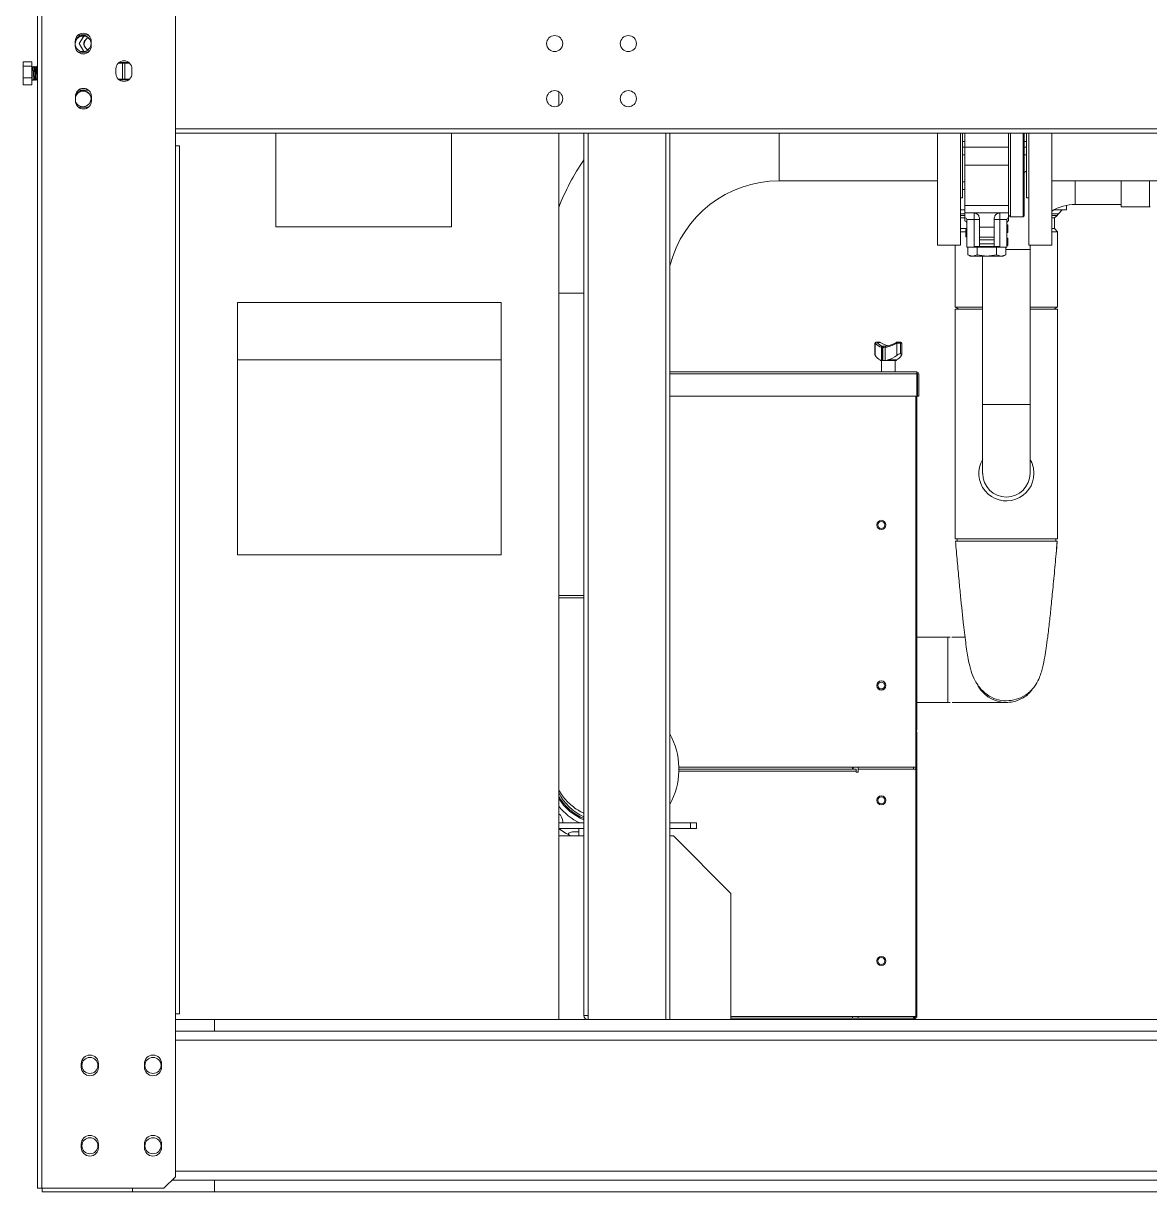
# Model space of a CAD drawing. Header units: millimetres. Extents: x 113490 to 142599, y -20467 to 115.
# Drawn here: x 118850 to 119831, y -8329 to -7311 of the extents above; entities that cross this region are included whole.
import ezdxf

# ---------------------------------------------------------------- set-up
doc = ezdxf.new("R2010")
doc.units = ezdxf.units.MM
doc.layers.add('DV1_0', color=7, linetype='Continuous')

msp = doc.modelspace()

# ---------------------------------------------------------------- linework, layer by layer
at = {"layer": 'DV1_0', "color": 7, "linetype": 'Continuous', "lineweight": 15}
for p, q in [((118862.4, -8326), (118862.4, -6153)), ((118982.4, -7417.4), (118982.4, -7287.4)), ((118895.1, -7330.4), (118895.1, -7326.4)), ((118898.7, -7328.4), (118902.5, -7321.8)), ((118902.7, -7335.3), (118898.7, -7328.4)), ((118905.1, -7320.9), (118900.1, -7320.9)), ((118909.1, -7326.4), (118909.1, -7330.4)), ((118900.1, -7335.9), (118905.1, -7335.9)), ((118849.9, -7344.4), (118857.4, -7344.4)), ((118849.9, -7348.2), (118849.9, -7344.4)), ((118849.9, -7348.2), (118857.4, -7348.2)), ((118849.9, -7358.2), (118849.9, -7348.2)), ((118857.4, -7348.2), (118857.4, -7344.4)), ((118857.4, -7358.2), (118857.4, -7348.2)), ((118858.6, -7349.2), (118858.1, -7348.4)), ((118859.2, -7348.4), (118859.1, -7348.4)), ((118860.2, -7348.4), (118860.2, -7348.4)), ((118860.8, -7349.2), (118860.3, -7348.4)), ((118861.3, -7348.4), (118861.2, -7348.4)), ((118861.8, -7349.2), (118861.3, -7348.4)), ((118862.3, -7348.4), (118862.3, -7348.4)), ((118930.6, -7354.4), (118930.6, -7350.4)), ((118932.8, -7345.4), (118942.5, -7345.4)), ((118942, -7344.9), (118933.3, -7344.9)), ((118936.4, -7345.4), (118936.4, -7359.4)), ((118938.4, -7359.4), (118938.4, -7345.4)), ((118944.6, -7350.4), (118944.6, -7354.4)), ((118849.9, -7358.2), (118857.4, -7358.2)), ((118849.9, -7364.3), (118849.9, -7358.2)), ((118857.4, -7364.3), (118857.4, -7358.2)), ((118857.4, -7360.4), (118858.7, -7360.4)), ((118858.7, -7360.4), (118859.2, -7359.5)), ((118859.7, -7360.4), (118859.7, -7360.4)), ((118860.7, -7360.4), (118860.8, -7360.4)), ((118861.3, -7359.5), (118861.8, -7360.4)), ((118861.8, -7360.4), (118861.8, -7360.4)), ((118862.3, -7359.5), (118862.4, -7359.7)), ((118942.5, -7359.4), (118932.8, -7359.4)), ((118933.3, -7359.9), (118942, -7359.9)), ((118849.9, -7364.3), (118857.4, -7364.3)), ((118900.1, -7368.9), (118905.1, -7368.9)), ((119316.4, -7370.3), (119316.4, -7382.4)), ((118895.3, -7378.4), (118895.3, -7374.4)), ((118909.3, -7374.4), (118909.3, -7378.4)), ((118905.1, -7383.9), (118900.1, -7383.9)), ((120980.4, -7406.4), (118982.4, -7406.4)), ((119069.9, -7406.4), (119069.9, -7488)), ((119222.9, -7488), (119222.9, -7406.4)), ((119316.4, -7406.4), (119316.4, -8179)), ((119338.4, -7406.4), (119338.4, -8175.4)), ((119413.4, -7406.4), (119413.4, -8179)), ((119646.4, -7504), (119646.4, -7406.4)), ((119666.4, -7504), (119666.4, -7406.4)), ((119668.4, -7406.4), (119668.4, -7462.7)), ((119670.4, -7406.4), (119670.4, -7418.8)), ((119708.5, -7406.4), (119708.5, -7418.8)), ((119710.1, -7406.4), (119710.1, -7479.3)), ((119721.2, -7406.4), (119721.2, -7479.3)), ((119722, -7406.4), (119722, -7478.6)), ((119724, -7462.7), (119724, -7406.4)), ((119726, -7406.4), (119726, -7504)), ((119746, -7406.4), (119746, -7504)), ((118982.4, -7417.4), (118986, -7417.4)), ((118986, -7417.4), (118986, -8174)), ((119670.4, -7413.8), (119668.4, -7413.8)), ((119670.4, -7418.8), (119670.4, -7434.5)), ((119670.4, -7418.8), (119708.5, -7418.8)), ((119708.5, -7433.1), (119708.5, -7418.7)), ((119724, -7413.8), (119722, -7413.8)), ((119670.4, -7434.5), (119708.5, -7434.5)), ((119670.4, -7434.5), (119670.4, -7469.5)), ((119708.5, -7433.1), (119708.5, -7434.5)), ((119708.5, -7434.5), (119708.5, -7469.5)), ((119508.4, -7448), (119646.4, -7448)), ((119746, -7448), (120066, -7448)), ((119806.5, -7448), (119806.5, -7470.6)), ((119666.4, -7462.7), (119668.4, -7462.7)), ((119668.4, -7455.5), (119670.4, -7455.5)), ((119724, -7462.7), (119726, -7462.7)), ((119670.4, -7473.3), (119666.4, -7473.3)), ((119670.4, -7469.5), (119670.4, -7476)), ((119670.4, -7469.5), (119708.5, -7469.5)), ((119708.5, -7474.1), (119708.5, -7469.5)), ((119759, -7473.3), (119747.9, -7473.3)), ((119751.9, -7476.8), (119755.1, -7473.3)), ((119759, -7473.3), (119759, -7469.3)), ((119766.5, -7468.6), (119806.5, -7468.6)), ((119806.5, -7470.6), (119831.2, -7470.6)), ((119670.4, -7480.4), (119666.4, -7480.4)), ((119670.4, -7476), (119678.3, -7476)), ((119670.4, -7480.2), (119670.4, -7476)), ((119670.4, -7480.2), (119670.4, -7482.9)), ((119672, -7481.8), (119672, -7505.7)), ((119678.3, -7476), (119700.7, -7476)), ((119700.7, -7476), (119708.5, -7476)), ((119707, -7505.7), (119707, -7481.8)), ((119708.5, -7474.1), (119708.5, -7476)), ((119708.5, -7480.2), (119708.5, -7476)), ((119708.5, -7477.8), (119710.1, -7479.3)), ((119708.5, -7482.9), (119708.5, -7480.2)), ((119710.1, -7479.3), (119721.2, -7479.3)), ((119721.2, -7479.3), (119722, -7478.6)), ((119748.4, -7480.4), (119746, -7480.4)), ((119748.4, -7480.4), (119750.7, -7478.1)), ((119748.4, -7489.7), (119748.4, -7480.4)), ((119069.9, -7488), (119222.9, -7488)), ((119672, -7489.7), (119666.4, -7489.7)), ((119671.2, -7492.5), (119666.4, -7492.5)), ((119671.2, -7490.4), (119671.2, -7493.5)), ((119671.2, -7490.4), (119672, -7490.4)), ((119671.2, -7493.5), (119671.2, -7496.7)), ((119671.2, -7493.5), (119672, -7493.5)), ((119683.1, -7489), (119683.1, -7497.1)), ((119695.8, -7489), (119695.8, -7497.1)), ((119707.8, -7486.5), (119707, -7486.5)), ((119707.8, -7489.7), (119707, -7489.7)), ((119707.8, -7492.9), (119707, -7492.9)), ((119707.8, -7489.7), (119707.8, -7486.5)), ((119707.8, -7492.9), (119707.8, -7489.7)), ((119748.4, -7489.7), (119746, -7489.7)), ((119751.1, -7492.5), (119746, -7492.5)), ((119751.1, -7492.5), (119748.4, -7489.7)), ((119751.1, -7558), (119751.1, -7492.5)), ((119646.4, -7504), (119666.4, -7504)), ((119661.9, -7504), (119661.9, -7558)), ((119671.2, -7496.7), (119672, -7496.7)), ((119683.1, -7497.1), (119683.1, -7499.4)), ((119683.1, -7497.1), (119695.8, -7497.1)), ((119683.1, -7499.4), (119683.1, -7502.9)), ((119683.1, -7502.9), (119683.1, -7505.2)), ((119695.8, -7497.1), (119695.8, -7499.4)), ((119695.8, -7499.4), (119695.8, -7502.9)), ((119695.8, -7502.9), (119695.8, -7505.2)), ((119707.8, -7498.1), (119707, -7498.1)), ((119707.8, -7501.2), (119707, -7501.2)), ((119707.8, -7501.2), (119707.8, -7498.1)), ((119707.8, -7504.5), (119707.8, -7501.2)), ((119726, -7504), (119746, -7504)), ((119707, -7505.7), (119672, -7505.7)), ((119672.9, -7505.7), (119672.9, -7512.4)), ((119677.1, -7513.7), (119672.9, -7512.4)), ((119672.9, -7512.4), (119675.1, -7513.7)), ((119677.1, -7513.7), (119675.1, -7513.7)), ((119681.2, -7512.4), (119677.1, -7513.7)), ((119677.1, -7513.7), (119689.5, -7513.7)), ((119683.1, -7505.2), (119678.3, -7505.2)), ((119681.2, -7505.7), (119681.2, -7512.4)), ((119689.5, -7513.7), (119681.2, -7512.4)), ((119683.1, -7505.2), (119695.8, -7505.2)), ((119685.8, -7513.7), (119685.8, -7643)), ((119697.8, -7512.4), (119689.5, -7513.7)), ((119689.5, -7513.7), (119701.9, -7513.7)), ((119700.7, -7505.2), (119695.8, -7505.2)), ((119697.8, -7505.7), (119697.8, -7512.4)), ((119701.9, -7513.7), (119697.8, -7512.4)), ((119706.1, -7512.4), (119701.9, -7513.7)), ((119701.9, -7513.7), (119703.8, -7513.7)), ((119703.8, -7513.7), (119706.1, -7512.4)), ((119706.1, -7505.7), (119706.1, -7512.4)), ((119707.8, -7504.5), (119707, -7504.5)), ((119727.1, -7643), (119727.1, -7508)), ((119266.4, -7554), (119036.4, -7554)), ((119036.4, -7604), (119036.4, -7554)), ((119266.4, -7554), (119266.4, -7604)), ((119685.8, -7558), (119661.9, -7558)), ((119661.9, -7558), (119665.4, -7560)), ((119662, -7560), (119665.4, -7560)), ((119685.8, -7560), (119662, -7560)), ((119662, -7560), (119662, -7760.1)), ((119751.1, -7558), (119727.1, -7558)), ((119751, -7560), (119727.1, -7560)), ((119747.5, -7560), (119751.1, -7558)), ((119747.5, -7560), (119751, -7560)), ((119751, -7760.1), (119751, -7560)), ((119591.9, -7589.6), (119591.9, -7599.4)), ((119593, -7588.6), (119592.9, -7588.6)), ((119593, -7588.6), (119592.9, -7588.6)), ((119593, -7588.6), (119593.3, -7588.6)), ((119593.3, -7588.6), (119595.9, -7588.6)), ((119597.7, -7593.1), (119597.7, -7604.6)), ((119597.7, -7593.1), (119597.7, -7593.1)), ((119600.9, -7593.1), (119600.9, -7604.6)), ((119600.9, -7593.1), (119600.9, -7593.1)), ((119611.4, -7588.6), (119611.9, -7588.6)), ((119611.9, -7588.6), (119613.7, -7588.6)), ((119611.9, -7588.6), (119613.7, -7588.6)), ((119613.7, -7588.6), (119614.4, -7588.6)), ((119613.7, -7588.6), (119614.4, -7588.6)), ((119614.3, -7598.7), (119614.3, -7589.6)), ((119615.4, -7599.4), (119615.4, -7589.6)), ((119036.4, -7604), (119036.4, -7774)), ((119266.4, -7604), (119036.4, -7604)), ((119266.4, -7774), (119266.4, -7604)), ((119596.5, -7604.1), (119596.5, -7604.6)), ((119596.5, -7604.6), (119597.7, -7604.6)), ((119597.6, -7604.6), (119597.6, -7614.6)), ((119598.5, -7604.6), (119597.7, -7604.6)), ((119598.6, -7604.6), (119598.5, -7604.6)), ((119598.8, -7604.6), (119598.6, -7604.6)), ((119600.9, -7604.6), (119598.8, -7604.6)), ((119600.9, -7604.6), (119603.1, -7604.6)), ((119603.1, -7604.1), (119603.1, -7604.6)), ((119610.8, -7604.1), (119603.1, -7604.1)), ((119606.9, -7604.6), (119603.1, -7604.6)), ((119610.8, -7604.6), (119606.9, -7604.6)), ((119609.6, -7614.6), (119609.6, -7604.6)), ((119610.8, -7604.6), (119610.8, -7604.1)), ((119628.5, -7614.6), (119413.4, -7614.6)), ((119628.5, -7614.6), (119628.5, -7616.3)), ((119628.5, -7635.7), (119628.5, -7616.3)), ((119628.6, -7926.2), (119628.6, -7617.4)), ((119629.1, -7616.3), (119629.1, -7635.7)), ((119630.2, -7616.3), (119630.2, -7635.7)), ((119413.4, -7635.7), (119628.5, -7635.7)), ((119627.5, -7959.1), (119627.5, -7635.7)), ((119630.2, -7635.7), (119629.1, -7635.7)), ((119685.8, -7643), (119685.8, -7703)), ((119727.1, -7703), (119727.1, -7643)), ((119751, -7760.1), (119662, -7760.1)), ((119662.2, -7762.1), (119750.8, -7762.1)), ((119663.5, -7760.1), (119663.5, -7762.1)), ((119749.5, -7762.1), (119749.5, -7760.1)), ((119036.4, -7774), (119266.4, -7774)), ((119338.4, -7809.5), (119316.4, -7809.5)), ((119316.1, -7811.5), (119338.2, -7811.5)), ((119655.5, -7845.6), (119628.6, -7845.6)), ((119655.5, -7902.6), (119655.5, -7845.6)), ((119657.5, -7845.6), (119655.5, -7845.6)), ((119655.5, -7845.6), (119655.5, -7902.6)), ((119670.7, -7845.6), (119659.1, -7845.6)), ((119670.7, -7845.6), (119659.1, -7845.6)), ((119628.6, -7902.6), (119655.5, -7902.6)), ((119655.5, -7902.6), (119657.5, -7902.6)), ((119659.2, -7902.6), (119706.3, -7902.6)), ((119659.2, -7902.6), (119706.3, -7902.6)), ((119628.6, -7926.2), (119627.5, -7926.2)), ((119628.6, -7928.3), (119627.5, -7928.3)), ((119628.6, -8176.2), (119628.6, -7928.3)), ((119421.1, -7960.8), (119572.5, -7960.8)), ((119572.5, -7960.8), (119572.5, -7959.1)), ((119572.5, -7959.1), (119627.5, -7959.1)), ((119572.5, -7960.8), (119575.5, -7960.8)), ((119573.1, -7960.8), (119573.1, -7959.1)), ((119575.5, -7960.8), (119575.5, -7962.5)), ((119577.5, -7959.1), (119577.5, -7960.8)), ((119577.5, -7960.8), (119627.5, -7960.8)), ((119577.5, -7963.5), (119577.5, -7960.8)), ((119627.5, -7960.8), (119627.5, -7959.1)), ((119627.5, -8176.2), (119627.5, -7960.8)), ((119575.5, -7962.5), (119575.5, -7963.5)), ((119575.5, -7963.5), (119577.5, -7963.5)), ((119316.4, -8007.6), (119338.4, -8007.6)), ((119316.4, -8012.6), (119338.4, -8012.6)), ((119333.9, -8012.6), (119333.9, -8019)), ((119413.4, -8007.6), (119431.4, -8007.6)), ((119413.4, -8012.6), (119431.4, -8012.6)), ((119431.4, -8007.6), (119431.4, -8012.6)), ((119431.4, -8007.6), (119436.4, -8007.6)), ((119431.4, -8012.6), (119436.4, -8012.6)), ((119436.4, -8007.6), (119436.4, -8012.6)), ((119338.4, -8019), (119316.4, -8019)), ((119328.4, -8015.5), (119333.9, -8015.5)), ((119416.4, -8019), (119413.4, -8019)), ((119466.4, -8069), (119416.4, -8019)), ((119466.4, -8069), (119466.4, -8179)), ((118986, -8174), (118982.4, -8174)), ((118982.4, -8316), (118982.4, -8174)), ((119342, -8175.4), (119338.4, -8175.4)), ((119342, -8175.4), (119342, -8179)), ((119016.4, -8179), (118982.4, -8179)), ((120946.4, -8179), (118982.4, -8179)), ((119016.4, -8189), (119016.4, -8179)), ((119466.4, -8177.9), (119625.8, -8177.9)), ((119466.4, -8177.9), (119572.5, -8177.9)), ((119572.5, -8177.9), (119572.5, -8176.2)), ((119572.5, -8176.2), (119627.5, -8176.2)), ((119577.5, -8177.9), (119577.5, -8176.2)), ((119625.5, -8176.2), (119625.5, -8177.9)), ((119625.5, -8176.8), (119626.9, -8176.8)), ((119625.8, -8179), (119625.8, -8177.9)), ((119625.8, -8177.9), (119626.9, -8177.9)), ((119628.6, -8176.2), (119627.5, -8176.2)), ((118982.4, -8189), (119016.4, -8189)), ((120946.4, -8189), (118982.4, -8189)), ((118900.4, -8220.5), (118900.4, -8217.5)), ((118915.4, -8217.5), (118915.4, -8220.5)), ((118955.4, -8217.5), (118955.4, -8220.5)), ((118970.4, -8220.5), (118970.4, -8217.5)), ((118900.4, -8290.5), (118900.4, -8287.5)), ((118915.4, -8287.5), (118915.4, -8290.5)), ((118955.4, -8287.5), (118955.4, -8290.5)), ((118970.4, -8290.5), (118970.4, -8287.5)), ((118972.4, -8326), (118982.4, -8316)), ((118980.9, -8319), (118980.9, -8317.5)), ((118866, -8326), (118862.4, -8326)), ((118972.4, -8326), (118866, -8326)), ((118866.4, -8326), (118866.4, -8329)), ((118944.9, -8329), (118944.9, -8326)), ((119016.4, -8319), (118979.4, -8319)), ((120946.4, -8319), (118979.4, -8319)), ((118979.4, -8319), (118980.9, -8319)), ((119016.4, -8329), (119016.4, -8319)), ((118866.4, -8329), (119016.4, -8329)), ((120946.4, -8329), (118944.9, -8329))]:
    msp.add_line(p, q, dxfattribs=at)
at = {"layer": 'DV1_0', "color": 7, "linetype": 'Continuous', "lineweight": 20}
for p, q in [((118866, -8326), (118866, -6153)), ((120980.4, -7402.8), (118982.4, -7402.8)), ((119342, -7406.4), (119342, -8175.4)), ((119409.8, -7406.4), (119409.8, -8179)), ((119508.4, -7448), (119508.4, -7406.4)), ((118982.4, -8174), (118982.4, -7417.4)), ((119670.4, -7418.8), (119668.4, -7418.8)), ((119724, -7418.8), (119722, -7418.8)), ((119668.4, -7425.3), (119670.4, -7425.3)), ((119722, -7425.3), (119724, -7425.3)), ((119670.4, -7448.8), (119668.4, -7448.8)), ((119766.5, -7448), (119766.5, -7468.6)), ((119831.2, -7470.6), (119831.2, -7448)), ((119670.4, -7476.8), (119666.4, -7476.8)), ((119670.4, -7478.1), (119666.4, -7478.1)), ((119678.3, -7481.6), (119672, -7481.6)), ((119678.3, -7481.6), (119678.3, -7476)), ((119678.3, -7481.6), (119683.1, -7481.6)), ((119678.3, -7505.2), (119678.3, -7481.6)), ((119695.9, -7481.6), (119700.7, -7481.6)), ((119700.7, -7476), (119700.7, -7481.6)), ((119700.7, -7481.6), (119700.7, -7505.2)), ((119707, -7481.6), (119700.7, -7481.6)), ((119751.9, -7476.8), (119746, -7476.8)), ((119750.7, -7478.1), (119746, -7478.1)), ((119683.1, -7488.5), (119695.8, -7488.5)), ((119683.1, -7499.4), (119695.8, -7499.4)), ((119683.1, -7502.9), (119695.8, -7502.9)), ((119706.1, -7508), (119727.1, -7508)), ((119338.4, -7546), (119316.4, -7546)), ((119591.9, -7589.6), (119592.1, -7589.6)), ((119592.1, -7589.6), (119592.1, -7599.9)), ((119592.5, -7589.6), (119592.1, -7589.6)), ((119596.5, -7588.8), (119593.7, -7588.8)), ((119598.5, -7593.2), (119598.5, -7604.6)), ((119598.8, -7604.6), (119598.8, -7593.2)), ((119611.2, -7589.6), (119610.5, -7589.6)), ((119611.2, -7599.9), (119611.2, -7589.6)), ((119614.3, -7589.6), (119611.2, -7589.6)), ((119615.4, -7589.6), (119614.3, -7589.6)), ((119628.5, -7616.3), (119413.4, -7616.3)), ((119685.8, -7643), (119727.1, -7643)), ((119421.1, -7959.1), (119572.5, -7959.1)), ((119625.5, -7959.1), (119625.5, -7960.8)), ((119575.5, -7962.5), (119421.1, -7962.5)), ((119466.4, -8176.2), (119572.5, -8176.2)), ((120980.4, -8197), (118982.4, -8197)), ((120980.4, -8311), (118982.4, -8311))]:
    msp.add_line(p, q, dxfattribs=at)
at = {"layer": 'DV1_0', "color": 7, "linetype": 'Continuous', "lineweight": 15}
for centre, radius in [((119312.9, -7328.4), 7), ((119377.1, -7328.4), 7), ((119312.9, -7376.4), 7), ((119377.1, -7376.4), 7), ((119597.5, -7747.9), 4), ((119597.5, -7747.9), 3), ((119597.5, -7887.9), 4), ((119597.5, -7887.9), 3), ((119597.5, -7987.9), 4), ((119597.5, -7987.9), 3), ((119597.5, -8127.9), 4), ((119597.5, -8127.9), 3), ((118907.9, -8219), 7), ((118962.9, -8219), 7), ((118907.9, -8289), 7), ((118962.9, -8289), 7)]:
    msp.add_circle(centre, radius, dxfattribs=at)
for centre, radius, start, end in [((118902.1, -7326.4), 7, 0, 180), ((118901.9, -7328.4), 7, 0, 166.2709), ((118902.1, -7328.8), 7, 32.1511, 176.937), ((118901.9, -7328.4), 7, 193.7291, 0), ((118902.1, -7328.8), 7, 183.063, 200.7526), ((118902.1, -7330.4), 7, 180, 0), ((118900.1, -7328.4), 7.5, 90, 113.9343), ((118905.1, -7328.4), 7.5, 78.2986, 90), ((119377.1, -7328.4), 7, 0, 89.9973), ((119377.1, -7328.4), 7, 270.0038, 0), ((118900.1, -7328.4), 7.5, 246.066, 270), ((118908.7, -7328.4), 6, 222.3736, 240), ((118905.1, -7328.4), 7.5, 270, 281.7014), ((118937.6, -7350.4), 7, 0, 180), ((118937.6, -7354.4), 7, 180, 0), ((118902.3, -7374.4), 7, 0, 180), ((118902.1, -7376.8), 7, 27.4938, 165.9301), ((118901.9, -7376.4), 7, 0, 160.313), ((118900.1, -7376.4), 7.5, 90, 111.1258), ((118905.1, -7376.4), 7.5, 76.1694, 90), ((119377.1, -7376.4), 7, 0, 89.9944), ((118902.3, -7378.4), 7, 180, 0), ((118901.9, -7376.4), 7, 199.687, 0), ((118902.1, -7376.8), 7, 194.0958, 199.7978), ((119377.1, -7376.4), 7, 270.0067, 0), ((118900.1, -7376.4), 7.5, 248.8742, 270), ((118905.1, -7376.4), 7.5, 270, 283.8306), ((119508.4, -7546), 206, 145.6171, 158.7534), ((119766.5, -7508), 80.6, 121.7829, 123.4705), ((119508.4, -7546), 98, 90, 165.8057), ((119766.5, -7508), 39.4, 90, 121.3248), ((119831.2, -7468.6), 2, 270, 284.7942), ((119670.4, -7481.8), 1.58, 5.6457, 87.9509), ((119670.4, -7484.4), 1.52, 0, 90), ((119670.4, -7481.8), 1.61, 359.9966, 6.7268), ((119312.6, -7489.1), 370.6, 0.085, 1.1531), ((120066.4, -7489.1), 370.6, 178.8469, 179.915), ((119708.6, -7481.8), 1.58, 92.0139, 174.3895), ((119708.6, -7481.8), 1.61, 173.2732, 180.0034), ((119708.5, -7484.4), 1.52, 90, 180), ((119725.8, -7453.5), 35, 315.3091, 318.2971), ((119380.2, -7489.1), 302.9, 0.0091, 0.0989), ((119998.8, -7489.1), 302.9, 179.9011, 179.9909), ((119766.5, -7508), 39.4, 174.1687, 180), ((119592.9, -7589.6), 1, 90, 180), ((119593.6, -7589.7), 1.11, 109.993, 175.4455), ((119592.7, -7591.1), 2.55, 64.959, 77.8741), ((119593.3, -7588.7), 0.0956, 95.7892, 149.667), ((119598.7, -7593.1), 1.01, 88.416, 178.4779), ((119599.5, -7581.1), 11.1, 269.2383, 270.7617), ((119598.4, -7545.5), 46.7, 271.4929, 273.7447), ((119611.4, -7592.4), 3.83, 89.958, 98.9739), ((119611.4, -7592.4), 3.83, 89.958, 98.9739), ((119614.4, -7589.6), 1, 0, 90), ((119614.8, -7604.5), 5.81, 95.6374, 128.6227), ((119628.5, -7616.3), 1.7, 0, 90), ((119628.5, -7616.3), 0.6, 0, 90), ((119626.9, -7617.4), 1.7, 0, 19.7499), ((119706.5, -7703), 24, 149.2698, 0), ((119706.5, -7703), 24, 0, 30.7302), ((119706.5, -7703), 20.6, 180, 0), ((119706.5, -7703), 20.6, 180, 0), ((119706.5, -7874.1), 28.5, 201.1219, 270), ((119356.1, -7960.8), 65, 1.4987, 28.1865), ((119626.9, -7926.2), 1.7, 290.6673, 0), ((119356.1, -7960.8), 65, 0, 1.4987), ((119356.1, -7960.8), 65, 358.5013, 360), ((119356.1, -7960.8), 65, 331.8135, 358.5013), ((119356.4, -7961.5), 44.5, 205.995, 246.1293), ((119356.4, -7961.5), 46, 209.5968, 246.9534), ((119356.4, -7961.5), 47, 211.677, 247.4711), ((119356.4, -7961.5), 50.9, 218.2038, 245.0505), ((119311.4, -8006.5), 8.5, 0, 53.9517), ((119356.1, -7960.8), 65, 232.3571, 243.5579), ((119311.4, -8006.5), 8.5, 312.143, 313.6534), ((119311.4, -8006.5), 8.5, 352.2244, 0), ((119328.4, -8020.5), 5, 90, 140.4788), ((119342, -8175.4), 3.6, 180, 270), ((119342, -8175.4), 0.6, 180, 270), ((119625.5, -8175.9), 0.6, 270, 330), ((119625.8, -8179.6), 1.7, 20.6673, 90), ((119626.9, -8176.2), 0.6, 270, 0), ((119626.9, -8176.2), 1.7, 270, 0), ((119625.5, -8175.9), 2, 341.3776, 351.3731), ((118907.9, -8217.5), 7.5, 0, 180), ((118962.9, -8217.5), 7.5, 0, 180), ((118907.9, -8220.5), 7.5, 180, 0), ((118962.9, -8220.5), 7.5, 180, 0), ((118907.9, -8287.5), 7.5, 0, 180), ((118962.9, -8287.5), 7.5, 0, 180), ((118907.9, -8290.5), 7.5, 180, 0), ((118962.9, -8290.5), 7.5, 180, 0)]:
    msp.add_arc(centre, radius, start, end, dxfattribs=at)
at = {"layer": 'DV1_0', "color": 7, "linetype": 'Continuous', "lineweight": 20}
for centre, radius, start, end in [((119598.6, -7581.8), 11.4, 269.2383, 270.7617), ((119597.5, -7527.1), 66.1, 271.1319, 272.9784)]:
    msp.add_arc(centre, radius, start, end, dxfattribs=at)
for centre, major_axis, ratio, start_param, end_param in [((119593, -7589.6), (0, -1), 0.92615, 3.141593, 4.712389), ((119598.7, -7555), (0, -38.2), 0.384215, 5.842922, 6.210405), ((119599.7, -7555), (0, -37.2), 0.379837, 5.851461, 6.215574), ((119599.3, -7593.2), (-0.013, -1), 0.837147, 3.152722, 4.723518), ((119599.6, -7593.2), (0.013, -1), 0.837147, 3.130463, 4.70126), ((119611.9, -7589.6), (0, -1), 0.717426, 3.141593, 4.712389)]:
    msp.add_ellipse(centre, major_axis=major_axis, ratio=ratio, start_param=start_param, end_param=end_param, dxfattribs=at)
at = {"layer": 'DV1_0', "color": 7, "linetype": 'Continuous', "lineweight": 15}
for centre, major_axis, ratio, start_param, end_param in [((119595.9, -7591.1), (0, -2.5), 0.644582, 2.709868, 3.141593), ((119607.6, -7555), (0, -37.2), 0.714052, 5.851461, 6.132047), ((119598.9, -7555), (0, -38.2), 0.709673, 0.07278, 0.440263), ((119599.7, -7555), (0, -37.2), 0.714052, 0.067611, 0.431724), ((119598.8, -7569.3), (0, -35.3), 0.384215, 5.765186, 6.11244), ((119598.8, -7569.3), (0, -35.3), 0.709673, 0.170745, 0.518096), ((119608.5, -7569.3), (0, -35.3), 0.384215, 0.170745, 0.517999)]:
    msp.add_ellipse(centre, major_axis=major_axis, ratio=ratio, start_param=start_param, end_param=end_param, dxfattribs=at)
for points, weights, knots in [([(118903.5, -7325.5), (118902.7, -7326.9), (118902.7, -7328.4), (118902.7, -7330.7), (118904.3, -7332.4)], [0.93324881388, 0.936989698767, 1, 0.90591222949, 0.943976505854], [0.994804678, 0.994804678, 0.994804678, 0.996888464, 0.996888464, 1, 1, 1]), ([(118904.6, -7332.7), (118905.1, -7333.2), (118905.7, -7333.6), (118906.3, -7333.9), (118907, -7334.1)], [0.952583788792, 0.969220632411, 1, 0.971199951145, 0.954781993186], [0.973717496, 0.973717496, 0.973717496, 0.974735387, 0.974735387, 0.975687821, 0.975687821, 0.975687821]), ([(118858.2, -7348.4), (118858.2, -7348.5), (118858.3, -7350.7), (118858.4, -7353.5), (118858.5, -7356.7), (118858.6, -7359.9), (118858.6, -7360.3), (118858.7, -7360.4), (118858.7, -7360.4)], [0.964253591408, 0.887266196243, 1, 0.866025403784, 1, 0.866025403784, 1, 0.982636737152, 0.969774072256], [0.00513306, 0.00513306, 0.00513306, 0.00886123, 0.00886123, 0.01329185, 0.01329185, 0.01772246, 0.01772246, 0.01829667, 0.01829667, 0.01829667]), ([(118859.1, -7348.4), (118859.2, -7348.4), (118859.3, -7350.7), (118859.4, -7353.5), (118859.5, -7356.7), (118859.6, -7359.9), (118859.6, -7360.3), (118859.7, -7360.4), (118859.7, -7360.4)], [0.969774072256, 0.883388666633, 1, 0.866025403784, 1, 0.866025403784, 1, 0.982636737152, 0.969774072256], [0.00513455, 0.00513455, 0.00513455, 0.00909091, 0.00909091, 0.01363636, 0.01363636, 0.01818182, 0.01818182, 0.01877091, 0.01877091, 0.01877091]), ([(118859.2, -7348.4), (118859.3, -7348.4), (118859.3, -7350.7), (118859.4, -7353.5), (118859.5, -7356.7), (118859.6, -7359.9), (118859.7, -7360.3), (118859.7, -7360.4), (118859.7, -7360.4)], [0.969774072256, 0.883388666633, 1, 0.866025403784, 1, 0.866025403784, 1, 0.982636737152, 0.969774072256], [0.03158852, 0.03158852, 0.03158852, 0.03544492, 0.03544492, 0.03987554, 0.03987554, 0.04430615, 0.04430615, 0.04488037, 0.04488037, 0.04488037]), ([(118860.2, -7348.4), (118860.3, -7348.4), (118860.4, -7350.7), (118860.5, -7353.5), (118860.6, -7356.7), (118860.7, -7359.9), (118860.7, -7360.3), (118860.8, -7360.4), (118860.8, -7360.4)], [0.969774072256, 0.883388666633, 1, 0.866025403784, 1, 0.866025403784, 1, 0.982636737152, 0.969774072256], [0.05817221, 0.05817221, 0.05817221, 0.06202862, 0.06202862, 0.06645923, 0.06645923, 0.07088985, 0.07088985, 0.07146406, 0.07146406, 0.07146406]), ([(118860.2, -7348.4), (118860.3, -7348.4), (118860.3, -7350.7), (118860.4, -7353.5), (118860.5, -7356.7), (118860.6, -7359.9), (118860.7, -7360.3), (118860.7, -7360.4), (118860.7, -7360.4)], [0.969774072256, 0.883388666633, 1, 0.866025403784, 1, 0.866025403784, 1, 0.982636737152, 0.969774072256], [0.03240728, 0.03240728, 0.03240728, 0.03636364, 0.03636364, 0.04090909, 0.04090909, 0.04545455, 0.04545455, 0.04604364, 0.04604364, 0.04604364]), ([(118861.2, -7348.4), (118861.3, -7348.4), (118861.4, -7350.7), (118861.5, -7353.5), (118861.6, -7356.7), (118861.7, -7359.9), (118861.7, -7360.3), (118861.8, -7360.4), (118861.8, -7360.4)], [0.969774072256, 0.883388666633, 1, 0.866025403784, 1, 0.866025403784, 1, 0.982636737152, 0.969774072256], [0.05968001, 0.05968001, 0.05968001, 0.06363636, 0.06363636, 0.06818182, 0.06818182, 0.07272727, 0.07272727, 0.07331637, 0.07331637, 0.07331637]), ([(118861.3, -7348.4), (118861.4, -7348.4), (118861.4, -7350.7), (118861.5, -7353.5), (118861.6, -7356.7), (118861.7, -7359.9), (118861.8, -7360.3), (118861.8, -7360.4), (118861.8, -7360.4)], [0.969774072256, 0.883388666633, 1, 0.866025403784, 1, 0.866025403784, 1, 0.982636737152, 0.969774072256], [0.08475591, 0.08475591, 0.08475591, 0.08861231, 0.08861231, 0.09304292, 0.09304292, 0.09747354, 0.09747354, 0.09804775, 0.09804775, 0.09804775])]:
    msp.add_rational_spline(points, weights, degree=2, knots=knots, dxfattribs=at)
for points, knots in [([(118904.3, -7332.4), (118903.4, -7331.3), (118902.9, -7330), (118903, -7327.2), (118903.5, -7325.8), (118905, -7324.2), (118905.7, -7323.7), (118906.5, -7323.4)], [0, 0, 0, 0, 0.25, 0.25, 0.5, 0.5, 0.6471316, 0.6471316, 0.6471316, 0.6471316]), ([(119678.3, -7476), (119678.7, -7476), (119679, -7476.1), (119679.7, -7476.2), (119680, -7476.3), (119680.6, -7476.6), (119680.9, -7476.8), (119681.4, -7477.3), (119681.7, -7477.5), (119682.1, -7478), (119682.3, -7478.3), (119682.6, -7478.9), (119682.7, -7479.3), (119683, -7480.3), (119683.1, -7480.9), (119683.1, -7481.6)], [0, 0, 0, 0, 0.125, 0.125, 0.25, 0.25, 0.375, 0.375, 0.5, 0.5, 0.625, 0.625, 0.75, 0.75, 1, 1, 1, 1]), ([(119695.9, -7481.6), (119695.9, -7480.9), (119696, -7480.3), (119696.3, -7479.3), (119696.4, -7478.9), (119696.7, -7478.3), (119696.9, -7478), (119697.3, -7477.5), (119697.5, -7477.3), (119698.1, -7476.8), (119698.4, -7476.6), (119699, -7476.3), (119699.3, -7476.2), (119700, -7476.1), (119700.3, -7476), (119700.7, -7476)], [0, 0, 0, 0, 0.25, 0.25, 0.375, 0.375, 0.5, 0.5, 0.625, 0.625, 0.75, 0.75, 0.875, 0.875, 1, 1, 1, 1]), ([(119601.4, -7592.1), (119601.4, -7592.1), (119601.3, -7592.1), (119601.2, -7592.2), (119601.1, -7592.3), (119601, -7592.5), (119601, -7592.6), (119600.9, -7592.8), (119600.9, -7593), (119600.9, -7593.1)], [0, 0, 0, 0, 0.25, 0.25, 0.5, 0.5, 0.75, 0.75, 1, 1, 1, 1]), ([(119610.5, -7589.6), (119610.5, -7589.5), (119610.5, -7589.4), (119610.5, -7589.2), (119610.5, -7589.1), (119610.6, -7588.8), (119610.7, -7588.7), (119610.8, -7588.6)], [0, 0, 0, 0, 0.25, 0.25, 0.5, 0.5, 1, 1, 1, 1]), ([(119614.3, -7589.6), (119614.3, -7589.3), (119614.2, -7589), (119614, -7588.7), (119613.9, -7588.6), (119613.7, -7588.6)], [0, 0, 0, 0, 0.5, 0.5, 1, 1, 1, 1]), ([(119592.1, -7599.9), (119592, -7599.9), (119592, -7599.8), (119591.9, -7599.6), (119591.9, -7599.6), (119591.9, -7599.5), (119591.9, -7599.4), (119591.9, -7599.4)], [0, 0, 0, 0, 0.125, 0.125, 0.25, 0.25, 0.2974358, 0.2974358, 0.2974358, 0.2974358]), ([(119614.3, -7598.7), (119614.5, -7598.7), (119614.8, -7598.7), (119615, -7598.8), (119615.1, -7598.9), (119615.2, -7599), (119615.3, -7599), (119615.4, -7599.2), (119615.4, -7599.3), (119615.4, -7599.6), (119615.3, -7599.8), (119615.2, -7599.9)], [0, 0, 0, 0, 0.25, 0.25, 0.375, 0.375, 0.5, 0.5, 0.75, 0.75, 1, 1, 1, 1]), ([(119662.2, -7762.2), (119662.7, -7768.5), (119663.7, -7779.3), (119665.2, -7795.9), (119666.6, -7810.2), (119667.9, -7823), (119669.1, -7834.2), (119670.2, -7844), (119671.3, -7852.4), (119672.4, -7859.8), (119673.5, -7866.2), (119675.4, -7874.8), (119678.9, -7883.6), (119684, -7891.2), (119691, -7897.3), (119699.6, -7900.9), (119708.6, -7901.5), (119717.5, -7899.5), (119724.1, -7895.8), (119728.4, -7891.9), (119732, -7887.6), (119735.7, -7880.6), (119738, -7872.7), (119740, -7863.3), (119741.3, -7854.8), (119742.6, -7845.1), (119744.1, -7832.8), (119745.6, -7818), (119747.2, -7801.6), (119749, -7782.4), (119750.1, -7770.1), (119750.7, -7763)], [0, 0, 0, 0, 0.047426, 0.094252, 0.13583, 0.172072, 0.211966, 0.24517, 0.277491, 0.309093, 0.340048, 0.37252, 0.40011, 0.429687, 0.456139, 0.480397, 0.504444, 0.528693, 0.553271, 0.565148, 0.576824, 0.601213, 0.641864, 0.68016, 0.712619, 0.75082, 0.799534, 0.84288, 0.891942, 0.946603, 1, 1, 1, 1]), ([(119728.7, -7892), (119728, -7892.8), (119727.3, -7893.5), (119725.3, -7895.6), (119723.8, -7896.8), (119720.8, -7898.8), (119719.1, -7899.7), (119715.6, -7901.2), (119713.9, -7901.7), (119710.2, -7902.4), (119708.3, -7902.6), (119706.5, -7902.6)], [0.7153816, 0.7153816, 0.7153816, 0.7153816, 0.75, 0.75, 0.8125, 0.8125, 0.875, 0.875, 0.9375, 0.9375, 1, 1, 1, 1]), ([(119316.4, -7978.5), (119316.9, -7979.5), (119319.4, -7984), (119325.4, -7991.2), (119332.9, -7996.5), (119337.4, -7998.7), (119338.3, -7999.1)], [0.48123202, 0.48123202, 0.48123202, 0.48123202, 0.4895294, 0.51741554, 0.54543307, 0.552174, 0.552174, 0.552174, 0.552174])]:
    msp.add_open_spline(points, degree=3, knots=knots, dxfattribs=at)
for points in [[(118906.3, -7333.8), (118906.1, -7333.8), (118905.9, -7333.7), (118905.7, -7333.6)], [(118859.7, -7349.2), (118859.5, -7349), (118859.4, -7348.7), (118859.2, -7348.4)], [(118862.4, -7348.5), (118862.4, -7348.5), (118862.4, -7348.4), (118862.4, -7348.4)], [(118859.2, -7359.5), (118859.3, -7359.8), (118859.5, -7360.1), (118859.7, -7360.4)], [(118859.7, -7360.4), (118859.9, -7360.1), (118860.1, -7359.8), (118860.2, -7359.5)], [(118860.2, -7359.5), (118860.4, -7359.8), (118860.5, -7360.1), (118860.7, -7360.4)], [(118860.8, -7360.4), (118860.9, -7360.1), (118861.1, -7359.8), (118861.3, -7359.5)], [(118861.8, -7360.4), (118862, -7360.1), (118862.2, -7359.8), (118862.3, -7359.5)]]:
    msp.add_open_spline(points, degree=3, dxfattribs=at)
msp.add_rational_spline([(118857.9, -7352.1), (118858, -7350), (118858.1, -7349)], [1, 0.90846067541, 0.942011452721], degree=2, dxfattribs=at)
at = {"layer": 'DV1_0', "color": 7, "linetype": 'Continuous', "lineweight": 20}
for points, knots in [([(119598.5, -7593.2), (119598.2, -7593.2), (119598, -7593.2), (119597.8, -7593.2), (119597.8, -7593.2), (119597.7, -7593.2), (119597.7, -7593.1), (119597.7, -7593.1)], [0, 0, 0, 0, 0.5, 0.5, 0.75, 0.75, 1, 1, 1, 1]), ([(119598.7, -7592.1), (119598.7, -7592.1), (119598.7, -7592.1), (119598.7, -7592.2), (119598.8, -7592.2), (119598.9, -7592.2), (119599.1, -7592.2), (119599.3, -7592.2)], [0, 0, 0, 0, 0.25, 0.25, 0.5, 0.5, 1, 1, 1, 1])]:
    msp.add_open_spline(points, degree=3, knots=knots, dxfattribs=at)
msp.add_open_spline([(119749.8, -7772.8), (119750.2, -7769.3), (119750.5, -7765.7), (119750.8, -7762.1)], degree=3, dxfattribs=at)

doc.saveas('drawing.dxf')
